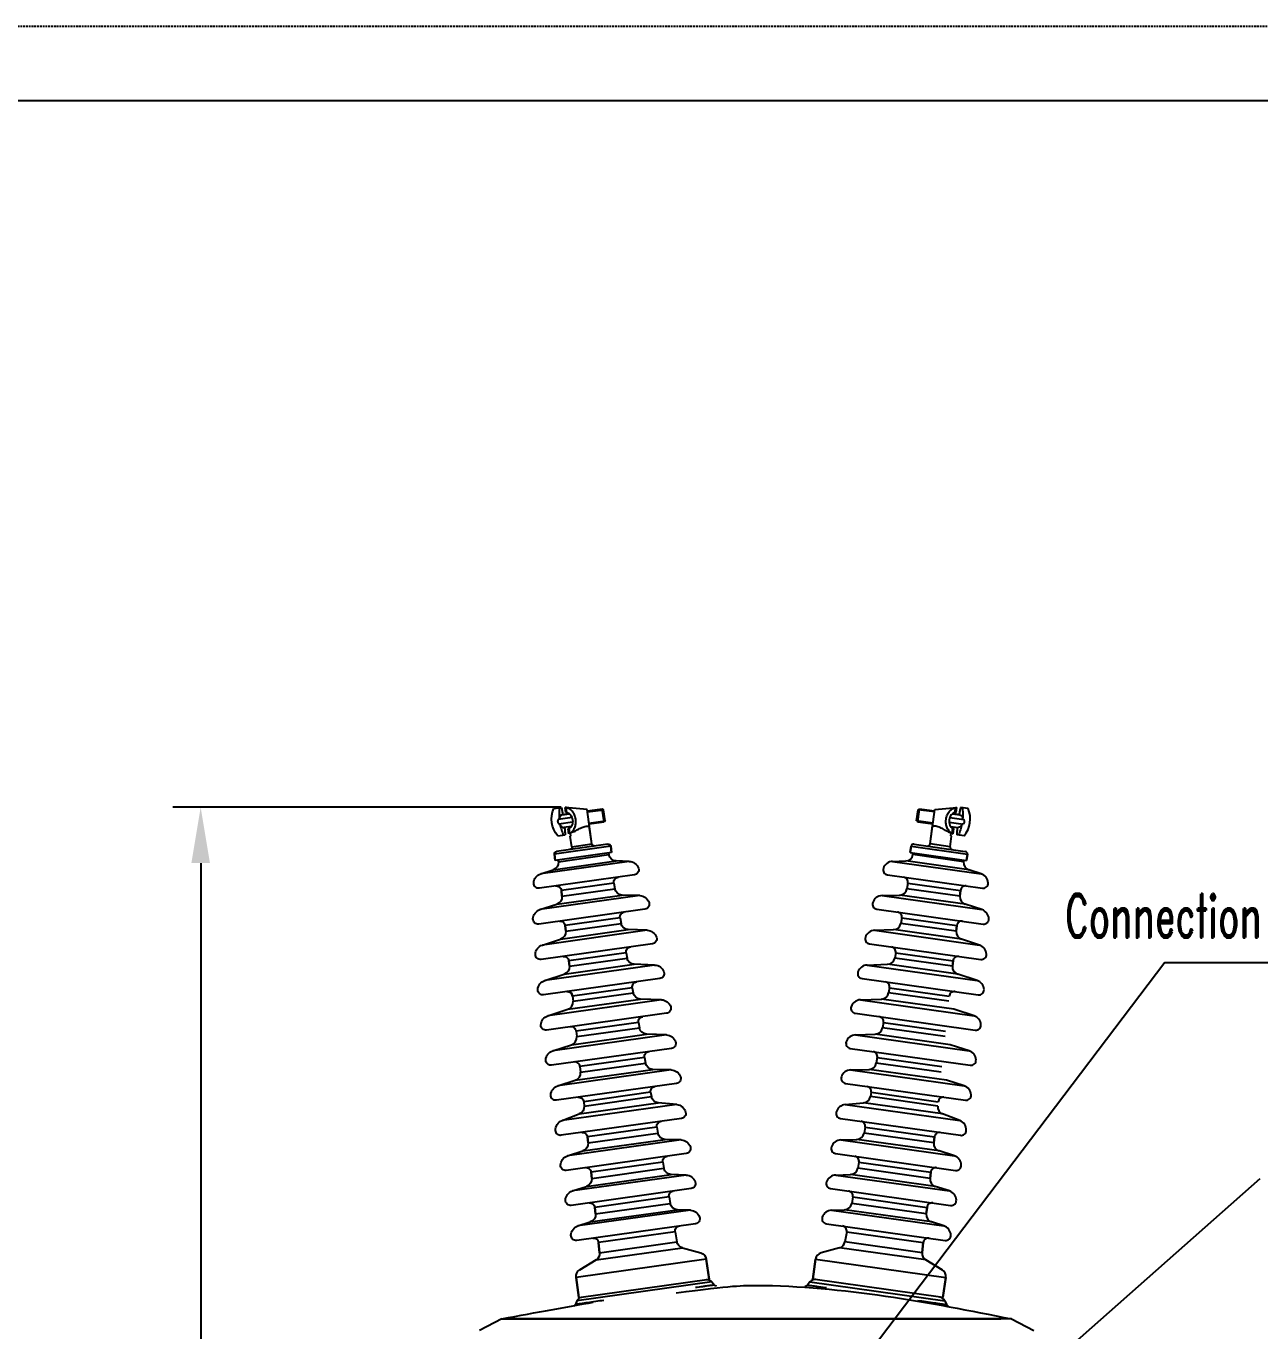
# Model space of a CAD drawing. Extents: x 4438 to 384502, y -178203 to -21188.
# Drawn here: x 381578 to 382241, y -175992 to -175291 of the extents above; entities that cross this region are included whole.
import ezdxf

# ---------------------------------------------------------------- set-up
doc = ezdxf.new("R2010")
doc.units = 0
doc.header["$LTSCALE"] = 8
doc.header["$MEASUREMENT"] = 0
doc.linetypes.add('HIDDEN', pattern=[0.375, 0.25, -0.125])
doc.layers.get('0').update_dxf_attribs({"linetype": 'CONTINUOUS'})
doc.layers.get('DEFPOINTS').update_dxf_attribs({"linetype": 'CONTINUOUS'})
doc.layers.add('PL', color=5, linetype='CONTINUOUS')
doc.styles.add('DFT', font='simplex', dxfattribs={"width": 0.67, "bigfont": 'dft'})
doc.styles.add('数字与字母', font='romand.shx', dxfattribs={"width": 0.8})
doc.dimstyles.new('INTE$0', dxfattribs={"dimscale": 5, "dimtxt": 4, "dimasz": 3, "dimexe": 3, "dimexo": 0, "dimgap": 1, "dimtad": 1, "dimdec": 3, "dimdsep": 46, "dimtxsty": 'DFT', "dimcen": 0, "dimclrd": 3, "dimclre": 3, "dimclrt": 6, "dimadec": 0, "dimazin": 0, "dimtfac": 1, "dimtdec": 3, "dimtix": 1, "dimtmove": 1, "dimatfit": 0, "dimfxl": 0, "dimtolj": 1, "dimtzin": 0, "dimarcsym": 0})

# ---------------------------------------------------------------- blocks, each defined once
blk = doc.blocks.new('*D80')
at = {"color": 3, "lineweight": -2}
for p, q in [((381865.07, -175711.07), (381656.36, -175711.07)), ((381671.36, -175741.07), (381671.36, -176448.76)), ((381820.31, -176478.76), (381656.36, -176478.76))]:
    blk.add_line(p, q, dxfattribs=at)
at = {"color": 3}
for points in [[(381676.36, -175741.07), (381666.36, -175741.07), (381671.36, -175711.07)], [(381666.36, -176448.76), (381676.36, -176448.76), (381671.36, -176478.76)]]:
    blk.add_solid(points, dxfattribs=at)
at = {"layer": 'DEFPOINTS', "color": 0}
for p in [(381865.07, -175711.07), (381671.36, -176478.76), (381820.31, -176478.76)]:
    blk.add_point(p, dxfattribs=at)
at = {"color": 6, "insert": (381632.07, -176094.91), "char_height": 45, "attachment_point": 5, "rotation": 90, "style": 'DFT'}
blk.add_mtext('\\A1;51.6"', dxfattribs=at)

msp = doc.modelspace()

# ---------------------------------------------------------------- linework, layer by layer
at = {"color": 1}
for p, q in [((382189.533, -175794.482), (381955.122, -176103.641)), ((382189.533, -175794.482), (382449.093, -175794.482)), ((382240.533, -175910.663), (382134.634, -176004.354))]:
    msp.add_line(p, q, dxfattribs=at)
at = {"color": 7}
msp.add_lwpolyline([(380904.027, -175331.182), (384017.372, -175331.182), (384017.372, -177841.884), (380904.027, -177841.884)], close=True, dxfattribs=at)
at = {"layer": 'PL', "ltscale": 0.5}
for p, q in [((381861.117, -175711.627), (381865.074, -175711.071)), ((381865.488, -175715.128), (381869.523, -175714.562)), ((381869.523, -175714.562), (381865.488, -175715.128)), ((381878.954, -175712.209), (381867.143, -175711.124)), ((381867.52, -175713.815), (381867.143, -175711.126)), ((381868.122, -175713.867), (381867.748, -175711.202)), ((381881.55, -175730.704), (381878.954, -175712.209)), ((381881.55, -175730.704), (381878.954, -175712.209)), ((381879.095, -175713.218), (381887.166, -175712.085)), ((381887.166, -175712.085), (381879.095, -175713.218)), ((381879.142, -175713.554), (381887.886, -175712.327)), ((381887.933, -175712.663), (381887.166, -175712.085)), ((381888.11, -175718.811), (381887.166, -175712.085)), ((381888.735, -175718.38), (381887.886, -175712.327)), ((382056.074, -175718.38), (382056.924, -175712.327)), ((382056.699, -175718.811), (382057.644, -175712.085)), ((382056.877, -175712.663), (382057.644, -175712.085)), ((382065.667, -175713.554), (382056.924, -175712.327)), ((382065.714, -175713.218), (382057.644, -175712.085)), ((382057.644, -175712.085), (382065.714, -175713.218)), ((382063.26, -175730.704), (382065.856, -175712.209)), ((382063.26, -175730.704), (382065.856, -175712.209)), ((382065.856, -175712.209), (382077.667, -175711.124)), ((382079.321, -175715.128), (382075.286, -175714.562)), ((382075.286, -175714.562), (382079.321, -175715.128)), ((382076.688, -175713.867), (382077.062, -175711.202)), ((382077.289, -175713.815), (382077.667, -175711.126)), ((382083.692, -175711.627), (382079.735, -175711.071)), ((381870.903, -175716.562), (381863.448, -175717.609)), ((381871.244, -175718.984), (381863.788, -175720.03)), ((381870.467, -175721.287), (381866.432, -175721.854)), ((381879.895, -175721.064), (381880.181, -175720.952)), ((381879.992, -175719.607), (381888.735, -175718.38)), ((381880.039, -175719.944), (381888.11, -175718.811)), ((381888.11, -175718.811), (381880.039, -175719.944)), ((381881.55, -175730.704), (381880.181, -175720.952)), ((381881.55, -175730.704), (381880.181, -175720.952)), ((381888.688, -175718.044), (381888.11, -175718.811)), ((382064.817, -175719.607), (382056.074, -175718.38)), ((382056.121, -175718.044), (382056.699, -175718.811)), ((382064.77, -175719.944), (382056.699, -175718.811)), ((382056.699, -175718.811), (382064.77, -175719.944)), ((382063.26, -175730.704), (382064.629, -175720.952)), ((382063.26, -175730.704), (382064.629, -175720.952)), ((382064.915, -175721.064), (382064.629, -175720.952)), ((382073.566, -175718.984), (382081.022, -175720.03)), ((382073.906, -175716.562), (382081.362, -175717.609)), ((382074.342, -175721.287), (382078.377, -175721.854)), ((381863.194, -175726.423), (381867.151, -175725.868)), ((381869.125, -175725.245), (381868.747, -175722.556)), ((381871.547, -175724.307), (381869.125, -175725.248)), ((381869.685, -175725.006), (381869.311, -175722.34)), ((381870.317, -175726.452), (381869.986, -175726.498)), ((381870.789, -175732.215), (381869.986, -175726.498)), ((381870.789, -175732.215), (381869.986, -175726.498)), ((381870.789, -175732.215), (381869.986, -175726.498)), ((381870.789, -175732.215), (381869.986, -175726.498)), ((381870.317, -175726.452), (381870.095, -175724.871)), ((382073.262, -175724.307), (382075.684, -175725.248)), ((382074.02, -175732.215), (382074.823, -175726.498)), ((382074.02, -175732.215), (382074.823, -175726.498)), ((382074.02, -175732.215), (382074.823, -175726.498)), ((382074.02, -175732.215), (382074.823, -175726.498)), ((382074.493, -175726.452), (382074.715, -175724.871)), ((382074.493, -175726.452), (382074.823, -175726.498)), ((382075.124, -175725.006), (382075.498, -175722.34)), ((382075.685, -175725.245), (382076.062, -175722.556)), ((382081.615, -175726.423), (382077.658, -175725.868)), ((381891.68, -175732.026), (381861.415, -175736.274)), ((381891.68, -175732.026), (381861.415, -175736.274)), ((381892.152, -175735.388), (381861.887, -175739.637)), ((381892.152, -175735.388), (381861.887, -175739.637)), ((381890.146, -175730.869), (381862.571, -175734.74)), ((381890.146, -175730.869), (381862.571, -175734.74)), ((381870.789, -175732.215), (381881.55, -175730.704)), ((381870.789, -175732.215), (381881.55, -175730.704)), ((381890.585, -175735.608), (381890.742, -175736.498)), ((381890.742, -175736.498), (381890.585, -175735.608)), ((381890.585, -175735.608), (381890.742, -175736.498)), ((381890.742, -175736.498), (381890.585, -175735.608)), ((381891.68, -175732.026), (381892.152, -175735.388)), ((381892.152, -175735.388), (381891.68, -175732.026)), ((381891.68, -175732.026), (381892.152, -175735.388)), ((381892.152, -175735.388), (381891.68, -175732.026)), ((382053.13, -175732.026), (382052.658, -175735.388)), ((382052.658, -175735.388), (382053.13, -175732.026)), ((382053.13, -175732.026), (382052.658, -175735.388)), ((382052.658, -175735.388), (382053.13, -175732.026)), ((382052.658, -175735.388), (382082.923, -175739.637)), ((382052.658, -175735.388), (382082.923, -175739.637)), ((382053.13, -175732.026), (382083.395, -175736.274)), ((382053.13, -175732.026), (382083.395, -175736.274)), ((382054.224, -175735.608), (382054.068, -175736.498)), ((382054.068, -175736.498), (382054.224, -175735.608)), ((382054.224, -175735.608), (382054.068, -175736.498)), ((382054.068, -175736.498), (382054.224, -175735.608)), ((382054.664, -175730.869), (382082.239, -175734.74)), ((382054.664, -175730.869), (382082.239, -175734.74)), ((382074.02, -175732.215), (382063.26, -175730.704)), ((382074.02, -175732.215), (382063.26, -175730.704)), ((381901.654, -175740.113), (381854.052, -175746.795)), ((381860.754, -175744.619), (381894.612, -175739.866)), ((381861.415, -175736.274), (381861.887, -175739.637)), ((381861.887, -175739.637), (381861.415, -175736.274)), ((381861.415, -175736.274), (381861.887, -175739.637)), ((381861.887, -175739.637), (381861.415, -175736.274)), ((381863.453, -175739.417), (381863.548, -175740.315)), ((381863.548, -175740.315), (381863.453, -175739.417)), ((381863.453, -175739.417), (381863.548, -175740.315)), ((381863.548, -175740.315), (381863.453, -175739.417)), ((381863.548, -175740.315), (381890.742, -175736.498)), ((381863.548, -175740.315), (381890.742, -175736.498)), ((381901.654, -175740.113), (381894.612, -175739.866)), ((381901.654, -175740.113), (381894.612, -175739.866)), ((382043.155, -175740.113), (382050.197, -175739.866)), ((382043.155, -175740.113), (382050.197, -175739.866)), ((382043.155, -175740.113), (382090.757, -175746.795)), ((382084.056, -175744.619), (382050.197, -175739.866)), ((382081.262, -175740.315), (382054.068, -175736.498)), ((382081.262, -175740.315), (382054.068, -175736.498)), ((382081.357, -175739.417), (382081.262, -175740.315)), ((382081.262, -175740.315), (382081.357, -175739.417)), ((382081.357, -175739.417), (382081.262, -175740.315)), ((382081.262, -175740.315), (382081.357, -175739.417)), ((382083.395, -175736.274), (382082.923, -175739.637)), ((382082.923, -175739.637), (382083.395, -175736.274)), ((382083.395, -175736.274), (382082.923, -175739.637)), ((382082.923, -175739.637), (382083.395, -175736.274)), ((381904.421, -175747.382), (381853.393, -175754.545)), ((381854.052, -175746.795), (381860.754, -175744.619)), ((382040.388, -175747.382), (382091.416, -175754.545)), ((382090.757, -175746.795), (382084.056, -175744.619)), ((381893.421, -175751.764), (381865.175, -175755.729)), ((381865.175, -175755.729), (381865.501, -175758.813)), ((381865.501, -175758.813), (381865.175, -175755.729)), ((381865.501, -175758.813), (381893.957, -175754.819)), ((381893.421, -175751.764), (381893.957, -175754.819)), ((382051.389, -175751.764), (382050.853, -175754.819)), ((382079.308, -175758.813), (382050.853, -175754.819)), ((382051.389, -175751.764), (382079.634, -175755.729)), ((382079.634, -175755.729), (382079.308, -175758.813)), ((382079.308, -175758.813), (382079.634, -175755.729)), ((381907.324, -175758.52), (381853.669, -175766.052)), ((381853.669, -175766.052), (381862.707, -175763.117)), ((381862.707, -175763.117), (381897.827, -175758.187)), ((381907.324, -175758.52), (381897.827, -175758.187)), ((382037.485, -175758.52), (382046.982, -175758.187)), ((382037.485, -175758.52), (382091.141, -175766.052)), ((382082.102, -175763.117), (382046.982, -175758.187)), ((382091.141, -175766.052), (382082.102, -175763.117)), ((381910.091, -175765.789), (381853.01, -175773.802)), ((381896.709, -175770.505), (381867.173, -175774.651)), ((381896.709, -175770.505), (381897.224, -175773.436)), ((382034.718, -175765.789), (382091.799, -175773.802)), ((382048.1, -175770.505), (382047.586, -175773.436)), ((382048.1, -175770.505), (382077.636, -175774.651)), ((381911.313, -175777.163), (381854.967, -175785.072)), ((381864.692, -175781.914), (381901.094, -175776.804)), ((381867.173, -175774.651), (381867.486, -175777.611)), ((381867.486, -175777.611), (381867.173, -175774.651)), ((381867.486, -175777.611), (381897.224, -175773.436)), ((381911.313, -175777.163), (381901.094, -175776.804)), ((382033.497, -175777.163), (382043.715, -175776.804)), ((382033.497, -175777.163), (382089.842, -175785.072)), ((382080.117, -175781.914), (382043.715, -175776.804)), ((382077.324, -175777.611), (382047.586, -175773.436)), ((382077.636, -175774.651), (382077.324, -175777.611)), ((382077.324, -175777.611), (382077.636, -175774.651)), ((381914.08, -175784.432), (381854.309, -175792.822)), ((381854.967, -175785.072), (381864.692, -175781.914)), ((382030.73, -175784.432), (382090.501, -175792.822)), ((382089.842, -175785.072), (382080.117, -175781.914)), ((381899.998, -175789.246), (381869.172, -175793.573)), ((381899.998, -175789.246), (381900.491, -175792.054)), ((382044.811, -175789.246), (382044.319, -175792.054)), ((382044.811, -175789.246), (382075.638, -175793.573)), ((381915.302, -175795.805), (381856.266, -175804.093)), ((381866.677, -175800.712), (381904.362, -175795.422)), ((381869.172, -175793.573), (381869.471, -175796.408)), ((381869.471, -175796.408), (381869.172, -175793.573)), ((381869.471, -175796.408), (381900.491, -175792.054)), ((381915.302, -175795.805), (381904.362, -175795.422)), ((382029.508, -175795.805), (382040.448, -175795.422)), ((382029.508, -175795.805), (382088.544, -175804.093)), ((382078.132, -175800.712), (382040.448, -175795.422)), ((382075.339, -175796.408), (382044.319, -175792.054)), ((382075.638, -175793.573), (382075.339, -175796.408)), ((382075.339, -175796.408), (382075.638, -175793.573)), ((381918.069, -175803.075), (381855.607, -175811.843)), ((381856.266, -175804.093), (381866.677, -175800.712)), ((382026.741, -175803.075), (382089.203, -175811.843)), ((382088.544, -175804.093), (382078.132, -175800.712)), ((381903.287, -175807.987), (381871.17, -175812.495)), ((381871.17, -175812.495), (381871.462, -175815.265)), ((381871.462, -175815.265), (381903.768, -175810.73)), ((381903.287, -175807.987), (381903.768, -175810.73)), ((382041.523, -175807.987), (382041.041, -175810.73)), ((382073.347, -175815.265), (382041.041, -175810.73)), ((382041.523, -175807.987), (382073.64, -175812.495)), ((381918.954, -175814.495), (381857.9, -175823.066)), ((381857.9, -175823.066), (381868.668, -175819.569)), ((381868.668, -175819.569), (381907.639, -175814.098)), ((381918.954, -175814.495), (381907.639, -175814.098)), ((382025.856, -175814.495), (382037.17, -175814.098)), ((382025.856, -175814.495), (382086.909, -175823.066)), ((382076.141, -175819.569), (382037.17, -175814.098)), ((382086.909, -175823.066), (382076.141, -175819.569)), ((381921.721, -175821.764), (381857.242, -175830.816)), ((381906.576, -175826.728), (381873.168, -175831.417)), ((381906.576, -175826.728), (381907.077, -175829.585)), ((382023.089, -175821.764), (382087.568, -175830.816)), ((382038.234, -175826.728), (382037.732, -175829.585)), ((382038.234, -175826.728), (382071.642, -175831.417)), ((381921.597, -175833.327), (381860.544, -175841.897)), ((381870.679, -175838.606), (381910.948, -175832.953)), ((381873.168, -175831.417), (381873.473, -175834.302)), ((381873.473, -175834.302), (381907.077, -175829.585)), ((381921.597, -175833.327), (381910.948, -175832.953)), ((382023.212, -175833.327), (382033.862, -175832.953)), ((382023.212, -175833.327), (382084.266, -175841.897)), ((382074.131, -175838.606), (382033.862, -175832.953)), ((382071.337, -175834.302), (382037.732, -175829.585)), ((381924.364, -175840.596), (381859.885, -175849.647)), ((381860.544, -175841.897), (381870.679, -175838.606)), ((382020.445, -175840.596), (382084.924, -175849.647)), ((382084.266, -175841.897), (382074.131, -175838.606)), ((381909.864, -175845.469), (381875.166, -175850.339)), ((381909.864, -175845.469), (381910.406, -175848.552)), ((382034.945, -175845.469), (382034.404, -175848.552)), ((382034.945, -175845.469), (382069.643, -175850.339)), ((381924.204, -175852.193), (381863.232, -175860.751)), ((381872.671, -175857.766), (381914.308, -175851.921)), ((381875.166, -175850.339), (381875.495, -175853.453)), ((381875.495, -175853.453), (381910.406, -175848.552)), ((381924.204, -175852.193), (381914.308, -175851.921)), ((382020.605, -175852.193), (382030.502, -175851.921)), ((382020.605, -175852.193), (382081.578, -175860.751)), ((382072.138, -175857.766), (382030.502, -175851.921)), ((382069.315, -175853.453), (382034.404, -175848.552)), ((381927.001, -175859.429), (381862.535, -175868.478)), ((381863.232, -175860.751), (381872.671, -175857.766)), ((382017.808, -175859.429), (382082.274, -175868.478)), ((382081.578, -175860.751), (382072.138, -175857.766)), ((381913.153, -175864.21), (381877.164, -175869.262)), ((381877.411, -175871.603), (381913.56, -175866.528)), ((381913.153, -175864.21), (381913.56, -175866.528)), ((382031.656, -175864.21), (382031.249, -175866.528)), ((382067.398, -175871.603), (382031.249, -175866.528)), ((382031.656, -175864.21), (382067.645, -175869.262)), ((381927.142, -175870.767), (381865.522, -175879.417)), ((381865.522, -175879.417), (381874.824, -175875.833)), ((381874.824, -175875.833), (381917.212, -175869.883)), ((381877.164, -175869.262), (381877.411, -175871.603)), ((381927.142, -175870.767), (381917.212, -175869.883)), ((382017.668, -175870.767), (382027.597, -175869.883)), ((382017.668, -175870.767), (382079.288, -175879.417)), ((382069.985, -175875.833), (382027.597, -175869.883)), ((382079.288, -175879.417), (382069.985, -175875.833)), ((381929.684, -175878.255), (381865.139, -175887.315)), ((381916.442, -175882.951), (381879.162, -175888.184)), ((381916.442, -175882.951), (381917.004, -175886.15)), ((382015.126, -175878.255), (382079.67, -175887.315)), ((382028.367, -175882.951), (382027.806, -175886.15)), ((382028.367, -175882.951), (382065.647, -175888.184)), ((381929.528, -175889.822), (381868.474, -175898.392)), ((381876.71, -175895.718), (381920.874, -175889.518)), ((381879.162, -175888.184), (381879.503, -175891.414)), ((381879.503, -175891.414), (381879.162, -175888.184)), ((381879.503, -175891.414), (381917.004, -175886.15)), ((381929.528, -175889.822), (381920.874, -175889.518)), ((382015.282, -175889.822), (382023.935, -175889.518)), ((382015.282, -175889.822), (382076.335, -175898.392)), ((382068.1, -175895.718), (382023.935, -175889.518)), ((382065.306, -175891.414), (382027.806, -175886.15)), ((382065.647, -175888.184), (382065.306, -175891.414)), ((382065.306, -175891.414), (382065.647, -175888.184)), ((381868.474, -175898.392), (381876.71, -175895.718)), ((382076.335, -175898.392), (382068.1, -175895.718)), ((381932.295, -175897.091), (381867.815, -175906.142)), ((381919.731, -175901.692), (381881.16, -175907.106)), ((381919.731, -175901.692), (381920.312, -175905.005)), ((382012.515, -175897.091), (382076.994, -175906.142)), ((382025.079, -175901.692), (382024.497, -175905.005)), ((382025.079, -175901.692), (382063.649, -175907.106)), ((381932.171, -175908.653), (381871.118, -175917.224)), ((381878.72, -175914.755), (381924.183, -175908.373)), ((381881.16, -175907.106), (381881.514, -175910.451)), ((381881.514, -175910.451), (381881.16, -175907.106)), ((381881.514, -175910.451), (381920.312, -175905.005)), ((381932.171, -175908.653), (381924.183, -175908.373)), ((382012.638, -175908.653), (382020.626, -175908.373)), ((382012.638, -175908.653), (382073.692, -175917.224)), ((382066.089, -175914.755), (382020.626, -175908.373)), ((382063.296, -175910.451), (382024.497, -175905.005)), ((382063.649, -175907.106), (382063.296, -175910.451)), ((382063.296, -175910.451), (382063.649, -175907.106)), ((381934.938, -175915.922), (381870.459, -175924.974)), ((381871.118, -175917.224), (381878.72, -175914.755)), ((382009.871, -175915.922), (382074.351, -175924.974)), ((382073.692, -175917.224), (382066.089, -175914.755)), ((381923.02, -175920.433), (381883.159, -175926.028)), ((381883.53, -175929.548), (381923.631, -175923.919)), ((381923.02, -175920.433), (381923.631, -175923.919)), ((382021.79, -175920.433), (382021.178, -175923.919)), ((382061.279, -175929.548), (382021.178, -175923.919)), ((382021.79, -175920.433), (382061.651, -175926.028)), ((381934.478, -175927.532), (381874.097, -175936.008)), ((381880.737, -175933.852), (381927.502, -175927.287)), ((381883.159, -175926.028), (381883.53, -175929.548)), ((381883.53, -175929.548), (381883.159, -175926.028)), ((381934.478, -175927.532), (381927.502, -175927.287)), ((382010.331, -175927.532), (382017.307, -175927.287)), ((382010.331, -175927.532), (382070.712, -175936.008)), ((382064.073, -175933.852), (382017.307, -175927.287)), ((382061.651, -175926.028), (382061.279, -175929.548)), ((382061.279, -175929.548), (382061.651, -175926.028)), ((381937.245, -175934.801), (381873.439, -175943.758)), ((381874.097, -175936.008), (381880.737, -175933.852)), ((382007.564, -175934.801), (382071.371, -175943.758)), ((382070.712, -175936.008), (382064.073, -175933.852)), ((381926.308, -175939.174), (381885.157, -175944.95)), ((381885.157, -175944.95), (381885.732, -175950.393)), ((381885.732, -175950.393), (381885.157, -175944.95)), ((381885.732, -175950.393), (381927.255, -175944.565)), ((381926.308, -175939.174), (381927.255, -175944.565)), ((382018.501, -175939.174), (382017.555, -175944.565)), ((382059.078, -175950.393), (382017.555, -175944.565)), ((382018.501, -175939.174), (382059.653, -175944.95)), ((382059.653, -175944.95), (382059.078, -175950.393)), ((382059.078, -175950.393), (382059.653, -175944.95)), ((381883.789, -175954.307), (381930.199, -175947.793)), ((381930.199, -175947.793), (381940.082, -175950.479)), ((382014.61, -175947.793), (382004.727, -175950.479)), ((382061.02, -175954.307), (382014.61, -175947.793)), ((381943.049, -175953.845), (381873.103, -175963.664)), ((381875.028, -175959.611), (381883.789, -175954.307)), ((381883.789, -175954.307), (381875.028, -175959.611)), ((381943.049, -175953.845), (381944.563, -175964.635)), ((381944.563, -175964.635), (381943.049, -175953.845)), ((382001.761, -175953.845), (382000.246, -175964.635)), ((382000.246, -175964.635), (382001.761, -175953.845)), ((382001.761, -175953.845), (382071.707, -175963.664)), ((382069.781, -175959.611), (382061.02, -175954.307)), ((382061.02, -175954.307), (382069.781, -175959.611)), ((381873.103, -175963.664), (381874.618, -175974.454)), ((381874.618, -175974.454), (381873.103, -175963.664)), ((381946.106, -175966.133), (381873.547, -175976.319)), ((381874.618, -175974.454), (381944.563, -175964.635)), ((381946.106, -175966.133), (381947.4, -175967.79)), ((381998.703, -175966.133), (381997.409, -175967.79)), ((381998.703, -175966.133), (382071.263, -175976.319)), ((382070.192, -175974.454), (382000.246, -175964.635)), ((382071.707, -175963.664), (382070.192, -175974.454)), ((382070.192, -175974.454), (382071.707, -175963.664)), ((381873.547, -175976.319), (381872.759, -175978.267)), ((382071.263, -175976.319), (382072.051, -175978.267))]:
    msp.add_line(p, q, dxfattribs=at)
at = {"layer": 'PL', "color": 7, "ltscale": 0.5}
for p, q in [((381833.198, -175985.967), (381821.237, -175992.227)), ((381833.161, -175985.986), (382101.402, -175985.986)), ((382107.095, -175985.986), (381838.855, -175985.986)), ((382107.058, -175985.967), (382119.019, -175992.227))]:
    msp.add_line(p, q, dxfattribs=at)
at = {"layer": 'PL', "color": 1, "linetype": 'HIDDEN', "ltscale": 0.5}
msp.add_lwpolyline([(380704.453, -175291.267), (384057.286, -175291.267), (384057.286, -177881.799), (380704.453, -177881.799)], close=True, dxfattribs=at)
at = {"layer": 'PL', "ltscale": 0.5, "extrusion": (0, 0, -1)}
for centre, major_axis, start_param, end_param in [((381874.187, -175717.336), (-10.682, 9.45), 4.8680935, 5.9707274), ((381862.76, -175736.085), (0.9, 1.017), 3.8486141, 5.4194104), ((381862.76, -175736.085), (0.9, 1.017), 3.8486141, 5.4194104), ((381869.444, -175732.404), (0.9, 1.017), 0.7070215, 2.2778178), ((381869.444, -175732.404), (0.9, 1.017), 0.7070215, 2.2778178), ((381882.895, -175730.516), (0.9, 1.017), 2.2778178, 3.8486141), ((381882.895, -175730.516), (0.9, 1.017), 2.2778178, 3.8486141), ((381890.334, -175732.215), (0.9, 1.017), -0.8637749, 0.7070215), ((381890.334, -175732.215), (0.9, 1.017), -0.8637749, 0.7070215), ((381859.495, -175740.743), (2.7, 3.052), 0.741276, 2.1032849), ((381894.755, -175735.794), (-3.052, 2.7), 4.023147, 5.3851559), ((381894.755, -175735.794), (-3.052, 2.7), 4.023147, 5.3851559), ((381901.464, -175745.543), (-4.069, 3.6), 0.8815544, 2.0986617), ((381855.73, -175751.963), (3.6, 4.069), 4.0277702, 5.2448775), ((381896.096, -175751.294), (-2.035, 1.8), 5.3851559, 6.9902068), ((381904.044, -175744.692), (1.8, 2.035), 0.5278653, 2.2778178), ((381853.016, -175751.855), (-2.035, 1.8), 3.8486141, 5.5985666), ((381862.474, -175756.014), (1.8, 2.035), -0.8637749, 0.741276), ((381897.97, -175754.114), (-3.052, 2.7), 4.023147, 5.3851559), ((381861.449, -175759.241), (2.7, 3.052), 0.741276, 2.1032849), ((381907.134, -175763.95), (-4.069, 3.6), 0.8815544, 2.0986617), ((381909.714, -175763.099), (-2.035, 1.8), 2.0986617, 3.8486141), ((381855.347, -175771.219), (3.6, 4.069), 4.0277702, 5.2448775), ((381899.385, -175770.035), (1.8, 2.035), 3.8143596, 5.4194104), ((381852.633, -175771.112), (-2.035, 1.8), 3.8486141, 5.5985666), ((381864.472, -175774.936), (-2.035, 1.8), 0.7070215, 2.3120723), ((381863.434, -175778.038), (-3.052, 2.7), 2.3120723, 3.6740812), ((381901.237, -175772.732), (2.7, 3.052), 2.4523507, 3.8143596), ((381911.122, -175782.593), (-4.069, 3.6), 0.8815544, 2.0986617), ((381913.702, -175781.742), (1.8, 2.035), 0.5278653, 2.2778178), ((381853.931, -175790.132), (-2.035, 1.8), 3.8486141, 5.5985666), ((381856.645, -175790.24), (-4.069, 3.6), 5.5985666, 6.8156738), ((381866.47, -175793.858), (1.8, 2.035), -0.8637749, 0.741276), ((381902.674, -175788.776), (1.8, 2.035), 3.8143596, 5.4194104), ((381865.419, -175796.836), (2.7, 3.052), 0.741276, 2.1032849), ((381904.504, -175791.349), (2.7, 3.052), 2.4523507, 3.8143596), ((381915.111, -175801.235), (-4.069, 3.6), 0.8815544, 2.0986617), ((381857.944, -175809.26), (3.6, 4.069), 4.0277702, 5.2448775), ((381905.963, -175807.517), (1.8, 2.035), 3.8143596, 5.4194104), ((381917.691, -175800.384), (-2.035, 1.8), 2.0986617, 3.8486141), ((381855.229, -175809.152), (1.8, 2.035), 2.2778178, 4.0277702), ((381868.468, -175812.78), (-2.035, 1.8), 0.7070215, 2.3120723), ((381907.782, -175810.026), (-3.052, 2.7), 4.023147, 5.3851559), ((381918.763, -175819.925), (-4.069, 3.6), 0.8815544, 2.0986617), ((381921.343, -175819.074), (-2.035, 1.8), 2.0986617, 3.8486141), ((381859.578, -175828.233), (3.6, 4.069), 4.0277702, 5.2448775), ((381909.251, -175826.258), (1.8, 2.035), 3.8143596, 5.4194104), ((381856.864, -175828.125), (1.8, 2.035), 2.2778178, 4.0277702), ((381911.091, -175828.881), (-3.052, 2.7), 4.023147, 5.3851559), ((381921.407, -175838.757), (-4.069, 3.6), 0.8815544, 2.0986617), ((381923.987, -175837.906), (1.8, 2.035), 0.5278653, 2.2778178), ((381859.507, -175846.957), (-2.035, 1.8), 3.8486141, 5.5985666), ((381862.222, -175847.065), (-4.069, 3.6), 5.5985666, 6.8156738), ((381912.54, -175844.999), (1.8, 2.035), 3.8143596, 5.4194104), ((381914.419, -175847.848), (-3.052, 2.7), 4.0154676, 5.3851559), ((381924.055, -175857.624), (3.6, 4.069), -0.6969214, 0.5145064), ((381864.87, -175865.932), (3.6, 4.069), 4.0411292, 5.252557), ((381915.829, -175863.74), (-2.035, 1.8), 5.3851559, 6.9902068), ((381926.623, -175856.738), (1.8, 2.035), 0.5145064, 2.2778178), ((381862.158, -175865.788), (-2.035, 1.8), 3.8486141, 5.6119255), ((381874.463, -175869.547), (1.8, 2.035), -0.8637749, 0.741276), ((381917.574, -175865.824), (2.7, 3.052), 2.5061068, 3.8143596), ((381873.359, -175872.031), (2.7, 3.052), 0.741276, 2.0495287), ((381926.66, -175876.179), (-4.069, 3.6), 0.9353105, 2.1891081), ((381929.306, -175875.564), (-2.035, 1.8), 2.1891081, 3.8486141), ((381867.475, -175884.487), (3.6, 4.069), 3.9373238, 5.1911214), ((381919.118, -175882.481), (1.8, 2.035), 3.8143596, 5.4194104), ((381864.762, -175884.625), (1.8, 2.035), 2.2778178, 3.9373238), ((381876.461, -175888.469), (-2.035, 1.8), 0.7070215, 2.3120723), ((381921.017, -175885.446), (-3.052, 2.7), 4.023147, 5.3851559), ((381929.337, -175895.252), (3.6, 4.069), -0.6892419, 0.5278653), ((381875.451, -175891.842), (-3.052, 2.7), 2.3120723, 3.6740812), ((381931.917, -175894.401), (-2.035, 1.8), 2.0986617, 3.8486141), ((381867.438, -175903.452), (1.8, 2.035), 2.2778178, 4.0277702), ((381870.152, -175903.56), (3.6, 4.069), 4.0277702, 5.2448775), ((381922.407, -175901.222), (-2.035, 1.8), 5.3851559, 6.9902068), ((381878.459, -175907.391), (-2.035, 1.8), 0.7070215, 2.3120723), ((381877.461, -175910.879), (-3.052, 2.7), 2.3120723, 3.6740812), ((381924.326, -175904.301), (-3.052, 2.7), 4.023147, 5.3851559), ((381931.981, -175914.083), (3.6, 4.069), -0.6892419, 0.5278653), ((381872.796, -175922.391), (-4.069, 3.6), 5.5985666, 6.8156738), ((381925.695, -175919.963), (1.8, 2.035), 3.8143596, 5.4194104), ((381934.561, -175913.232), (-2.035, 1.8), 2.0986617, 3.8486141), ((381870.081, -175922.283), (1.8, 2.035), 2.2778178, 4.0277702), ((381880.457, -175926.313), (1.8, 2.035), -0.8637749, 0.741276), ((381927.645, -175923.215), (2.7, 3.052), 2.4523507, 3.8143596), ((381879.478, -175929.976), (-3.052, 2.7), 2.3120723, 3.6740812), ((381934.288, -175932.962), (3.6, 4.069), -0.6892419, 0.5278653), ((381936.868, -175932.111), (1.8, 2.035), 0.5278653, 2.2778178), ((381875.775, -175941.176), (3.6, 4.069), 4.0277702, 5.2448775), ((381928.984, -175938.704), (1.8, 2.035), 3.8143596, 5.4194104), ((381873.061, -175941.068), (-2.035, 1.8), 3.8486141, 5.5985666), ((381882.455, -175945.235), (1.8, 2.035), -0.8637749, 0.741276), ((381931.268, -175943.86), (-3.052, 2.7), 4.2535059, 5.3851559), ((381881.679, -175950.821), (-3.052, 2.7), 2.3120723, 3.4437223), ((381939.013, -175954.411), (2.7, 3.052), -0.4588831, 0.7070215), ((381877.138, -175963.097), (-3.052, 2.7), 5.4194104, 6.585315), ((381943.43, -175968.223), (2.25, 2.543), -0.8637749, 0.1834227), ((381948.471, -175966.954), (0.9, 1.017), 2.3539046, 3.3249742), ((381871.5, -175977.758), (0.9, 1.017), 1.2306203, 2.20165), ((381876.695, -175977.591), (-2.543, 2.25), 5.9430092, 6.9902068)]:
    msp.add_ellipse(centre, major_axis=major_axis, ratio=1, start_param=start_param, end_param=end_param, dxfattribs=at)
at = {"layer": 'PL', "ltscale": 0.5}
for centre, major_axis, start_param, end_param in [((382070.623, -175717.336), (10.682, 9.45), 4.8680935, 5.9707274), ((382054.475, -175732.215), (-0.9, 1.017), -0.8637749, 0.7070215), ((382054.475, -175732.215), (-0.9, 1.017), -0.8637749, 0.7070215), ((382061.914, -175730.516), (-0.9, 1.017), 2.2778178, 3.8486141), ((382061.914, -175730.516), (-0.9, 1.017), 2.2778178, 3.8486141), ((382075.366, -175732.404), (-0.9, 1.017), 0.7070215, 2.2778178), ((382075.366, -175732.404), (-0.9, 1.017), 0.7070215, 2.2778178), ((382082.05, -175736.085), (-0.9, 1.017), 3.8486141, 5.4194104), ((382082.05, -175736.085), (-0.9, 1.017), 3.8486141, 5.4194104), ((382043.346, -175745.543), (4.069, 3.6), 0.8815544, 2.0986617), ((382050.054, -175735.794), (3.052, 2.7), 4.023147, 5.3851559), ((382050.054, -175735.794), (3.052, 2.7), 4.023147, 5.3851559), ((382085.314, -175740.743), (-2.7, 3.052), 0.741276, 2.1032849), ((382040.766, -175744.692), (-1.8, 2.035), 0.5278653, 2.2778178), ((382048.713, -175751.294), (2.035, 1.8), 5.3851559, 6.9902068), ((382089.079, -175751.963), (-3.6, 4.069), 4.0277702, 5.2448775), ((382046.839, -175754.114), (3.052, 2.7), 4.023147, 5.3851559), ((382082.336, -175756.014), (-1.8, 2.035), -0.8637749, 0.741276), ((382091.794, -175751.855), (2.035, 1.8), 3.8486141, 5.5985666), ((382035.096, -175763.099), (2.035, 1.8), 2.0986617, 3.8486141), ((382037.676, -175763.95), (4.069, 3.6), 0.8815544, 2.0986617), ((382083.361, -175759.241), (-2.7, 3.052), 0.741276, 2.1032849), ((382045.424, -175770.035), (-1.8, 2.035), 3.8143596, 5.4194104), ((382089.462, -175771.219), (-3.6, 4.069), 4.0277702, 5.2448775), ((382033.687, -175782.593), (4.069, 3.6), 0.8815544, 2.0986617), ((382043.572, -175772.732), (-2.7, 3.052), 2.4523507, 3.8143596), ((382081.376, -175778.038), (3.052, 2.7), 2.3120723, 3.6740812), ((382080.338, -175774.936), (2.035, 1.8), 0.7070215, 2.3120723), ((382092.177, -175771.112), (2.035, 1.8), 3.8486141, 5.5985666), ((382031.107, -175781.742), (-1.8, 2.035), 0.5278653, 2.2778178), ((382042.136, -175788.776), (-1.8, 2.035), 3.8143596, 5.4194104), ((382078.339, -175793.858), (-1.8, 2.035), -0.8637749, 0.741276), ((382088.164, -175790.24), (4.069, 3.6), 5.5985666, 6.8156738), ((382090.879, -175790.132), (2.035, 1.8), 3.8486141, 5.5985666), ((382029.698, -175801.235), (4.069, 3.6), 0.8815544, 2.0986617), ((382040.305, -175791.349), (-2.7, 3.052), 2.4523507, 3.8143596), ((382079.391, -175796.836), (-2.7, 3.052), 0.741276, 2.1032849), ((382027.119, -175800.384), (2.035, 1.8), 2.0986617, 3.8486141), ((382038.847, -175807.517), (-1.8, 2.035), 3.8143596, 5.4194104), ((382086.866, -175809.26), (-3.6, 4.069), 4.0277702, 5.2448775), ((381868.468, -175812.78), (-2.291, 1.46), 3.8143596, 5.4194104), ((382037.027, -175810.026), (3.052, 2.7), 4.023147, 5.3851559), ((382076.341, -175812.78), (2.035, 1.8), 0.7070215, 2.3120723), ((382089.58, -175809.152), (-1.8, 2.035), 2.2778178, 4.0277702), ((381867.41, -175815.693), (2.191, 3.436), 4.023147, 5.3851559), ((382023.466, -175819.074), (2.035, 1.8), 2.0986617, 3.8486141), ((382026.046, -175819.925), (4.069, 3.6), 0.8815544, 2.0986617), ((382035.558, -175826.258), (-1.8, 2.035), 3.8143596, 5.4194104), ((382085.231, -175828.233), (-3.6, 4.069), 4.0277702, 5.2448775), ((381870.466, -175831.703), (-2.291, 1.46), 3.8143596, 5.4194104), ((382023.403, -175838.757), (4.069, 3.6), 0.8815544, 2.0986617), ((382033.719, -175828.881), (3.052, 2.7), 4.023147, 5.3851559), ((382087.946, -175828.125), (-1.8, 2.035), 2.2778178, 4.0277702), ((381869.42, -175834.73), (2.191, 3.436), 4.023147, 5.3851559), ((382020.823, -175837.906), (-1.8, 2.035), 0.5278653, 2.2778178), ((381872.464, -175850.625), (-2.291, 1.46), 3.8143596, 5.4194104), ((382032.269, -175844.999), (-1.8, 2.035), 3.8143596, 5.4194104), ((382082.588, -175847.065), (4.069, 3.6), 5.5985666, 6.8156738), ((382085.302, -175846.957), (2.035, 1.8), 3.8486141, 5.5985666), ((381871.442, -175853.881), (2.191, 3.436), 4.0154676, 5.3851559), ((382020.754, -175857.624), (-3.6, 4.069), -0.6969214, 0.5145064), ((382030.39, -175847.848), (3.052, 2.7), 4.0154676, 5.3851559), ((382018.186, -175856.738), (-1.8, 2.035), 0.5145064, 2.2778178), ((382028.98, -175863.74), (2.035, 1.8), 5.3851559, 6.9902068), ((382079.939, -175865.932), (-3.6, 4.069), 4.0411292, 5.252557), ((382027.236, -175865.824), (-2.7, 3.052), 2.5061068, 3.8143596), ((382070.347, -175869.547), (-1.8, 2.035), -0.8637749, 0.741276), ((382082.652, -175865.788), (2.035, 1.8), 3.8486141, 5.6119255), ((382015.503, -175875.564), (2.035, 1.8), 2.1891081, 3.8486141), ((382018.15, -175876.179), (4.069, 3.6), 0.9353105, 2.1891081), ((382071.45, -175872.031), (-2.7, 3.052), 0.741276, 2.0495287), ((382025.692, -175882.481), (-1.8, 2.035), 3.8143596, 5.4194104), ((382077.334, -175884.487), (-3.6, 4.069), 3.9373238, 5.1911214), ((382015.472, -175895.252), (-3.6, 4.069), -0.6892419, 0.5278653), ((382023.792, -175885.446), (3.052, 2.7), 4.023147, 5.3851559), ((382068.349, -175888.469), (2.035, 1.8), 0.7070215, 2.3120723), ((382080.048, -175884.625), (-1.8, 2.035), 2.2778178, 3.9373238), ((382012.892, -175894.401), (2.035, 1.8), 2.0986617, 3.8486141), ((382069.358, -175891.842), (3.052, 2.7), 2.3120723, 3.6740812), ((382022.403, -175901.222), (2.035, 1.8), 5.3851559, 6.9902068), ((382074.657, -175903.56), (-3.6, 4.069), 4.0277702, 5.2448775), ((382077.372, -175903.452), (-1.8, 2.035), 2.2778178, 4.0277702), ((382012.829, -175914.083), (-3.6, 4.069), -0.6892419, 0.5278653), ((382020.484, -175904.301), (3.052, 2.7), 4.023147, 5.3851559), ((382067.348, -175910.879), (3.052, 2.7), 2.3120723, 3.6740812), ((382066.351, -175907.391), (2.035, 1.8), 0.7070215, 2.3120723), ((382010.249, -175913.232), (2.035, 1.8), 2.0986617, 3.8486141), ((382019.114, -175919.963), (-1.8, 2.035), 3.8143596, 5.4194104), ((382072.014, -175922.391), (4.069, 3.6), 5.5985666, 6.8156738), ((382017.164, -175923.215), (-2.7, 3.052), 2.4523507, 3.8143596), ((382064.352, -175926.313), (-1.8, 2.035), -0.8637749, 0.741276), ((382074.728, -175922.283), (-1.8, 2.035), 2.2778178, 4.0277702), ((382007.942, -175932.111), (-1.8, 2.035), 0.5278653, 2.2778178), ((382010.522, -175932.962), (-3.6, 4.069), -0.6892419, 0.5278653), ((382065.331, -175929.976), (3.052, 2.7), 2.3120723, 3.6740812), ((382015.825, -175938.704), (-1.8, 2.035), 3.8143596, 5.4194104), ((382069.034, -175941.176), (-3.6, 4.069), 4.0277702, 5.2448775), ((382013.541, -175943.86), (3.052, 2.7), 4.2535059, 5.3851559), ((382062.354, -175945.235), (-1.8, 2.035), -0.8637749, 0.741276), ((382071.748, -175941.068), (2.035, 1.8), 3.8486141, 5.5985666), ((382005.796, -175954.411), (-2.7, 3.052), -0.4588831, 0.7070215), ((382063.13, -175950.821), (3.052, 2.7), 2.3120723, 3.4437223), ((382067.671, -175963.097), (3.052, 2.7), 5.4194104, 6.585315), ((382001.379, -175968.223), (-2.25, 2.543), -0.8637749, 0.1834227), ((381996.339, -175966.954), (-0.9, 1.017), 2.3539046, 3.3249742), ((382068.115, -175977.591), (2.543, 2.25), 5.9430092, 6.9902068), ((382073.31, -175977.758), (-0.9, 1.017), 1.2306203, 2.20165)]:
    msp.add_ellipse(centre, major_axis=major_axis, ratio=1, start_param=start_param, end_param=end_param, dxfattribs=at)
for points, knots in [([(381864.149, -175711.201), (381864.102, -175711.689), (381864.011, -175712.681), (381863.897, -175714.713), (381863.927, -175716.261), (381864.013, -175717.296)], [0, 0, 0, 0, 0.2406742, 0.489773, 1, 1, 1, 1]), ([(381865.074, -175711.071), (381865.179, -175711.384), (381865.355, -175712.03), (381865.627, -175713.365), (381865.778, -175714.386), (381865.875, -175715.074)], [0, 0, 0, 0, 0.2422486, 0.4903788, 1, 1, 1, 1]), ([(381867.748, -175711.202), (381867.713, -175711.196), (381867.593, -175711.174), (381867.473, -175711.154), (381867.386, -175711.146)], [0, 0, 0, 0, 0.2867231, 1, 1, 1, 1]), ([(381867.52, -175713.814), (381867.499, -175713.816), (381867.688, -175713.812), (381867.709, -175713.817), (381867.772, -175713.819)], [0, 0, 0, 0, 0.2536426, 1, 1, 1, 1]), ([(381869.685, -175725.006), (381870.238, -175724.726), (381871.296, -175723.906), (381872.431, -175722.137), (381873.047, -175719.923), (381873.034, -175717.498), (381872.379, -175715.163), (381871.177, -175713.204), (381869.599, -175711.816), (381868.356, -175711.318), (381867.748, -175711.202)], [0, 0, 0, 0, 0.1073664, 0.2263013, 0.3585143, 0.5, 0.6414857, 0.7736987, 0.8926336, 1, 1, 1, 1]), ([(381868.122, -175713.867), (381868.089, -175713.861), (381867.973, -175713.839), (381867.856, -175713.823), (381867.772, -175713.819)], [0, 0, 0, 0, 0.2859969, 1, 1, 1, 1]), ([(381868.122, -175713.867), (381868.49, -175713.94), (381869.241, -175714.257), (381870.178, -175715.126), (381870.881, -175716.33), (381871.267, -175717.746), (381871.286, -175719.214), (381870.941, -175720.564), (381870.28, -175721.657), (381869.645, -175722.169), (381869.311, -175722.34)], [0, 0, 0, 0, 0.1071953, 0.2265231, 0.3589631, 0.4999993, 0.6410355, 0.773476, 0.8928043, 1, 1, 1, 1]), ([(382075.124, -175725.006), (382074.571, -175724.726), (382073.514, -175723.906), (382072.378, -175722.137), (382071.763, -175719.923), (382071.776, -175717.498), (382072.431, -175715.163), (382073.632, -175713.204), (382075.211, -175711.816), (382076.453, -175711.318), (382077.062, -175711.202)], [0, 0, 0, 0, 0.1073664, 0.2263013, 0.3585143, 0.5, 0.6414857, 0.7736987, 0.8926336, 1, 1, 1, 1]), ([(382076.688, -175713.867), (382076.319, -175713.94), (382075.568, -175714.257), (382074.632, -175715.126), (382073.928, -175716.33), (382073.543, -175717.746), (382073.523, -175719.214), (382073.868, -175720.564), (382074.53, -175721.657), (382075.164, -175722.169), (382075.498, -175722.34)], [0, 0, 0, 0, 0.1071953, 0.2265231, 0.3589631, 0.4999993, 0.6410355, 0.773476, 0.8928043, 1, 1, 1, 1]), ([(382076.688, -175713.867), (382076.721, -175713.861), (382076.836, -175713.839), (382076.953, -175713.823), (382077.037, -175713.819)], [0, 0, 0, 0, 0.2859969, 1, 1, 1, 1]), ([(382077.289, -175713.814), (382077.311, -175713.816), (382077.121, -175713.812), (382077.1, -175713.817), (382077.037, -175713.819)], [0, 0, 0, 0, 0.2536426, 1, 1, 1, 1]), ([(382077.062, -175711.202), (382077.096, -175711.196), (382077.216, -175711.174), (382077.337, -175711.154), (382077.423, -175711.146)], [0, 0, 0, 0, 0.2867231, 1, 1, 1, 1]), ([(382079.735, -175711.071), (382079.631, -175711.384), (382079.455, -175712.03), (382079.182, -175713.365), (382079.032, -175714.386), (382078.935, -175715.074)], [0, 0, 0, 0, 0.2422486, 0.4903788, 1, 1, 1, 1]), ([(382080.661, -175711.201), (382080.707, -175711.689), (382080.798, -175712.681), (382080.912, -175714.713), (382080.882, -175716.261), (382080.797, -175717.296)], [0, 0, 0, 0, 0.2406742, 0.489773, 1, 1, 1, 1]), ([(381863.448, -175717.609), (381863.325, -175717.781), (381863.169, -175718.209), (381863.165, -175718.883), (381863.355, -175719.531), (381863.622, -175719.899), (381863.788, -175720.03)], [0, 0, 0, 0, 0.2409175, 0.4999999, 0.7590822, 1, 1, 1, 1]), ([(381864.013, -175717.296), (381863.907, -175717.306), (381863.69, -175717.368), (381863.514, -175717.516), (381863.448, -175717.609)], [0, 0, 0, 0, 0.4811719, 1, 1, 1, 1]), ([(381863.788, -175720.03), (381863.877, -175720.101), (381864.087, -175720.196), (381864.313, -175720.195), (381864.417, -175720.176)], [0, 0, 0, 0, 0.518828, 1, 1, 1, 1]), ([(381865.488, -175715.128), (381865.292, -175715.156), (381864.891, -175715.32), (381864.428, -175715.818), (381864.118, -175716.502), (381864.029, -175717.022), (381864.013, -175717.296)], [0, 0, 0, 0, 0.2106722, 0.4437356, 0.7081873, 1, 1, 1, 1]), ([(381864.417, -175720.176), (381864.508, -175720.434), (381864.736, -175720.91), (381865.223, -175721.482), (381865.805, -175721.833), (381866.237, -175721.881), (381866.432, -175721.854)], [0, 0, 0, 0, 0.2918121, 0.5562639, 0.7893276, 1, 1, 1, 1]), ([(381864.417, -175720.176), (381864.62, -175721.194), (381865.017, -175722.691), (381865.686, -175724.613), (381866.047, -175725.542), (381866.226, -175725.997)], [0, 0, 0, 0, 0.510227, 0.7593258, 1, 1, 1, 1]), ([(381871.547, -175724.307), (381871.903, -175724.168), (381872.631, -175723.802), (381874.115, -175722.942), (381875.643, -175722.049), (381877.249, -175721.455), (381878.331, -175721.24), (381879.115, -175721.184), (381879.612, -175721.137), (381879.812, -175721.096), (381879.895, -175721.064)], [0, 0, 0, 0, 0.1264448, 0.2689954, 0.568909, 0.710537, 0.8344232, 0.9329724, 0.9706908, 1, 1, 1, 1]), ([(382073.262, -175724.307), (382072.906, -175724.168), (382072.179, -175723.802), (382070.694, -175722.942), (382069.167, -175722.049), (382067.56, -175721.455), (382066.478, -175721.24), (382065.694, -175721.184), (382065.197, -175721.137), (382064.997, -175721.096), (382064.915, -175721.064)], [0, 0, 0, 0, 0.1264448, 0.2689954, 0.568909, 0.710537, 0.8344232, 0.9329724, 0.9706908, 1, 1, 1, 1]), ([(382080.393, -175720.176), (382080.301, -175720.434), (382080.073, -175720.91), (382079.587, -175721.482), (382079.004, -175721.833), (382078.573, -175721.881), (382078.377, -175721.854)], [0, 0, 0, 0, 0.2918121, 0.5562639, 0.7893276, 1, 1, 1, 1]), ([(382080.393, -175720.176), (382080.19, -175721.194), (382079.792, -175722.691), (382079.123, -175724.613), (382078.763, -175725.542), (382078.584, -175725.997)], [0, 0, 0, 0, 0.510227, 0.7593258, 1, 1, 1, 1]), ([(382079.321, -175715.128), (382079.517, -175715.156), (382079.919, -175715.32), (382080.382, -175715.818), (382080.692, -175716.502), (382080.78, -175717.022), (382080.797, -175717.296)], [0, 0, 0, 0, 0.2106722, 0.4437356, 0.7081873, 1, 1, 1, 1]), ([(382081.022, -175720.03), (382080.932, -175720.101), (382080.723, -175720.196), (382080.497, -175720.195), (382080.393, -175720.176)], [0, 0, 0, 0, 0.518828, 1, 1, 1, 1]), ([(382080.797, -175717.296), (382080.902, -175717.306), (382081.12, -175717.368), (382081.295, -175717.516), (382081.362, -175717.609)], [0, 0, 0, 0, 0.4811719, 1, 1, 1, 1]), ([(382081.362, -175717.609), (382081.484, -175717.781), (382081.64, -175718.209), (382081.645, -175718.883), (382081.454, -175719.531), (382081.187, -175719.899), (382081.022, -175720.03)], [0, 0, 0, 0, 0.2409175, 0.4999999, 0.7590822, 1, 1, 1, 1]), ([(381866.819, -175721.799), (381866.915, -175722.487), (381867.051, -175723.511), (381867.157, -175724.869), (381867.165, -175725.538), (381867.151, -175725.868)], [0, 0, 0, 0, 0.5096212, 0.7577514, 1, 1, 1, 1]), ([(381868.988, -175722.483), (381868.929, -175722.502), (381868.909, -175722.513), (381868.727, -175722.562), (381868.747, -175722.557)], [0, 0, 0, 0, 0.7463566, 1, 1, 1, 1]), ([(381869.311, -175722.34), (381869.281, -175722.356), (381869.176, -175722.408), (381869.068, -175722.457), (381868.988, -175722.483)], [0, 0, 0, 0, 0.2859969, 1, 1, 1, 1]), ([(381869.685, -175725.006), (381869.654, -175725.021), (381869.545, -175725.076), (381869.434, -175725.127), (381869.353, -175725.159)], [0, 0, 0, 0, 0.2867231, 1, 1, 1, 1]), ([(382075.124, -175725.006), (382075.155, -175725.021), (382075.265, -175725.076), (382075.375, -175725.127), (382075.456, -175725.159)], [0, 0, 0, 0, 0.2867231, 1, 1, 1, 1]), ([(382075.498, -175722.34), (382075.528, -175722.356), (382075.634, -175722.408), (382075.741, -175722.457), (382075.821, -175722.483)], [0, 0, 0, 0, 0.2859969, 1, 1, 1, 1]), ([(382075.821, -175722.483), (382075.881, -175722.502), (382075.9, -175722.513), (382076.083, -175722.562), (382076.062, -175722.557)], [0, 0, 0, 0, 0.7463566, 1, 1, 1, 1]), ([(382077.991, -175721.799), (382077.895, -175722.487), (382077.758, -175723.511), (382077.652, -175724.869), (382077.644, -175725.538), (382077.658, -175725.868)], [0, 0, 0, 0, 0.5096212, 0.7577514, 1, 1, 1, 1]), ([(381947.4, -175967.79), (381947.341, -175967.777), (381947.099, -175967.861), (381946.564, -175967.884), (381945.674, -175968.032), (381944.442, -175968.187), (381942.878, -175968.404), (381940.427, -175968.735), (381938.499, -175968.998), (381937.2, -175969.175)], [0, 0, 0, 0, 0.00241466, 0.00962313, 0.02156634, 0.03812076, 0.05913164, 0.08438846, 0.13656536, 0.13656536, 0.13656536, 0.13656536]), ([(381997.409, -175967.79), (381997.468, -175967.777), (381997.71, -175967.861), (381998.245, -175967.884), (381999.135, -175968.032), (382000.367, -175968.187), (382001.932, -175968.404), (382004.382, -175968.735), (382006.31, -175968.998), (382007.609, -175969.175)], [0, 0, 0, 0, 0.00241466, 0.00962313, 0.02156634, 0.03812076, 0.05913164, 0.08438846, 0.13656536, 0.13656536, 0.13656536, 0.13656536]), ([(381888.023, -175976.02), (381886.577, -175976.228), (381883.585, -175976.661), (381879.966, -175977.189), (381877.272, -175977.591), (381875.71, -175977.819), (381874.485, -175978.016), (381873.587, -175978.12), (381873.07, -175978.254), (381872.811, -175978.236), (381872.759, -175978.267)], [0.79530025, 0.79530025, 0.79530025, 0.79530025, 0.85346226, 0.91563046, 0.94086858, 0.96186877, 0.97842422, 0.99037019, 0.99758646, 1, 1, 1, 1]), ([(382056.786, -175976.02), (382058.233, -175976.228), (382061.225, -175976.661), (382064.844, -175977.189), (382067.537, -175977.591), (382069.1, -175977.819), (382070.325, -175978.016), (382071.223, -175978.12), (382071.74, -175978.254), (382071.999, -175978.236), (382072.051, -175978.267)], [0.79530025, 0.79530025, 0.79530025, 0.79530025, 0.85346226, 0.91563046, 0.94086858, 0.96186877, 0.97842422, 0.99037019, 0.99758646, 1, 1, 1, 1])]:
    msp.add_open_spline(points, degree=3, knots=knots, dxfattribs=at)
at = {"layer": 'PL', "color": 7, "ltscale": 0.5}
msp.add_open_spline([(381926.879, -175971.938), (381956.831, -175968.038), (382010.013, -175966.95), (382062.874, -175977.079), (382107.095, -175985.986)], degree=3, knots=[198.6623636, 198.6623636, 198.6623636, 198.6623636, 232.0065672, 470.6997857, 470.6997857, 470.6997857, 470.6997857], dxfattribs=at)
msp.add_open_spline([(381833.198, -175985.967), (381852.252, -175982.337), (381868.392, -175979.399), (381882.319, -175977.034)], degree=3, dxfattribs=at)

# ---------------------------------------------------------------- texts
at = {"layer": 'PL', "color": 7, "ltscale": 0.5, "style": '数字与字母', "width": 0.6}
msp.add_text('Connection Tape Between X2 and X3', height=23.50082, dxfattribs=at).set_placement((382135.871, -175781.103))

# ---------------------------------------------------------------- dimensions: what is measured, and where the dimension line sits
at = {"color": 1}
dim = msp.add_linear_dim(base=(381671.356, -176478.757), p1=(381865.074, -175711.071), p2=(381820.311, -176478.757), angle=90, text='51.6"', dimstyle='INTE$0', override={"dimtxt": 9, "dimasz": 6, "dimgap": 2.5, "dimdec": 2, "dimtdec": 2}, dxfattribs=at)
dim.commit()
dim.dimension.update_dxf_attribs({"geometry": '*D80', "text_midpoint": (381632.07, -176094.914)})

doc.saveas('drawing.dxf')
